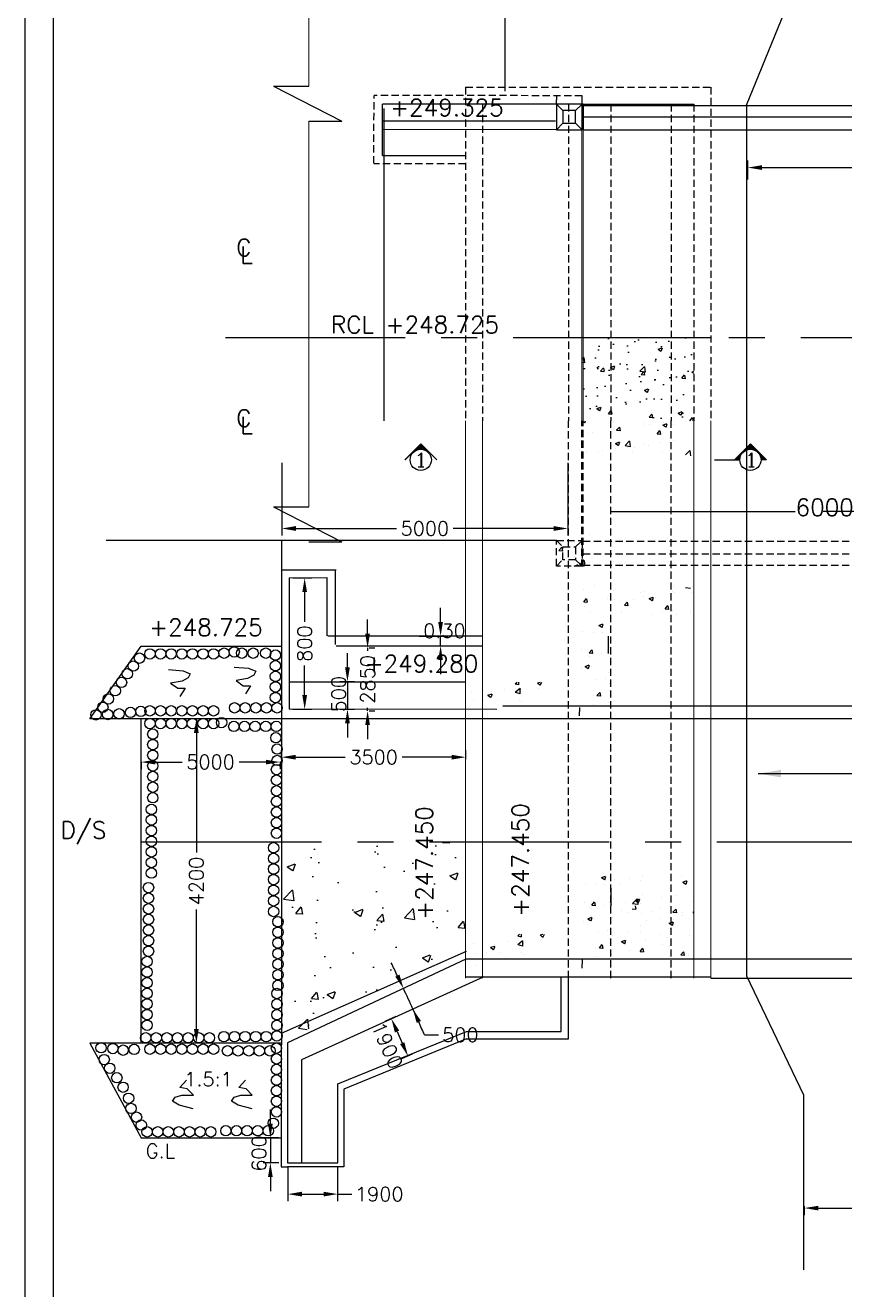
# Model space of a CAD drawing. Header units: inches. Extents: x 51525 to 54746, y 80446 to 81529.
# Drawn here: x 51525.3 to 51670, y 81104.9 to 81328 of the extents above; entities that cross this region are included whole.
import ezdxf
from ezdxf.enums import TextEntityAlignment as Align

# ---------------------------------------------------------------- set-up
doc = ezdxf.new("R2010")
doc.units = ezdxf.units.IN
doc.header["$MEASUREMENT"] = 0
doc.linetypes.add('CENTER', pattern=[50.8, 31.75, -6.35, 6.35, -6.35])
doc.linetypes.add('DASHED2', pattern=[9.525, 6.35, -3.175])
doc.layers.add('CENTER LINE', color=1, linetype='CENTER')
doc.layers.add('text', color=6, linetype='Continuous')
doc.styles.add('RC', font='romanc.shx')
doc.styles.add('rs', font='romans.shx')
doc.styles.get("Standard").update_dxf_attribs({"font": 'romans.shx'})
doc.dimstyles.new('ISO-25', dxfattribs={"dimtxt": 2.5, "dimasz": 2.5, "dimexe": 1.25, "dimexo": 0.625, "dimtad": 1, "dimtxsty": 'Standard', "dimcen": 2.5, "dimadec": 0, "dimazin": 0, "dimtfac": 1, "dimtmove": 0, "dimatfit": 3, "dimfxl": 1, "dimarcsym": 0})

# ---------------------------------------------------------------- blocks, each defined once
blk = doc.blocks.new('*D276')
at = {"color": 0, "lineweight": -2, "transparency": 16777216}
for p, q in [((51652.87, 81300.8), (51652.87, 81304.18)), ((51655.37, 81302.93), (51703.33, 81302.93)), ((51829.58, 81302.93), (51713.39, 81302.93)), ((51832.08, 81300.8), (51832.08, 81304.18))]:
    blk.add_line(p, q, dxfattribs=at)
at = {"color": 0, "transparency": 16777216}
for points in [[(51655.37, 81303.35), (51655.37, 81302.51), (51652.87, 81302.93)], [(51829.58, 81303.35), (51829.58, 81302.51), (51832.08, 81302.93)]]:
    blk.add_solid(points, dxfattribs=at)
at = {"color": 0, "transparency": 16777216, "insert": (51708.36, 81302.65), "char_height": 2.5, "attachment_point": 5}
blk.add_mtext('8760', dxfattribs=at)
blk = doc.blocks.new('*D284')
at = {"color": 0, "lineweight": -2, "transparency": 16777216}
for p, q in [((51662.85, 81119.6), (51662.85, 81118.03)), ((51823.31, 81119.6), (51823.31, 81118.03)), ((51665.35, 81119.28), (51738.11, 81119.28)), ((51820.81, 81119.28), (51748.05, 81119.28))]:
    blk.add_line(p, q, dxfattribs=at)
at = {"color": 0, "transparency": 16777216}
for points in [[(51665.35, 81119.69), (51665.35, 81118.86), (51662.85, 81119.28)], [(51820.81, 81119.69), (51820.81, 81118.86), (51823.31, 81119.28)]]:
    blk.add_solid(points, dxfattribs=at)
at = {"color": 0, "transparency": 16777216, "insert": (51743.08, 81119.28), "char_height": 2.5, "attachment_point": 5}
blk.add_mtext('6500', dxfattribs=at)
blk = doc.blocks.new('*D287')
at = {"color": 0, "lineweight": -2, "transparency": 16777216}
for p, q in [((51545.71, 81198.11), (51545.71, 81196.75)), ((51548.21, 81198), (51552.95, 81198)), ((51567.75, 81198), (51563.01, 81198)), ((51570.25, 81198.11), (51570.25, 81196.75))]:
    blk.add_line(p, q, dxfattribs=at)
at = {"color": 0, "transparency": 16777216}
for points in [[(51548.21, 81198.41), (51548.21, 81197.58), (51545.71, 81198)], [(51567.75, 81198.41), (51567.75, 81197.58), (51570.25, 81198)]]:
    blk.add_solid(points, dxfattribs=at)
at = {"color": 0, "transparency": 16777216, "insert": (51557.98, 81198), "char_height": 2.5, "attachment_point": 5}
blk.add_mtext('5000', dxfattribs=at)
blk = doc.blocks.new('*D296')
at = {"color": 0, "lineweight": -2, "transparency": 16777216}
for p, q in [((51555, 81205.62), (51554.22, 81205.62)), ((51555.47, 81203.12), (51555.47, 81182.04)), ((51555.47, 81150.89), (51555.47, 81171.98)), ((51555, 81148.39), (51554.22, 81148.39))]:
    blk.add_line(p, q, dxfattribs=at)
at = {"color": 0, "transparency": 16777216}
for points in [[(51555.05, 81203.12), (51555.89, 81203.12), (51555.47, 81205.62)], [(51555.05, 81150.89), (51555.89, 81150.89), (51555.47, 81148.39)]]:
    blk.add_solid(points, dxfattribs=at)
at = {"color": 0, "transparency": 16777216, "insert": (51555.47, 81177.01), "char_height": 2.5, "attachment_point": 5, "rotation": 90}
blk.add_mtext('4200', dxfattribs=at)
blk = doc.blocks.new('*D297')
at = {"color": 0, "lineweight": -2, "transparency": 16777216}
for p, q in [((51570.55, 81250.79), (51570.55, 81237.98)), ((51621.1, 81250.79), (51621.1, 81237.98)), ((51573.05, 81239.23), (51590.8, 81239.23)), ((51618.6, 81239.23), (51600.86, 81239.23))]:
    blk.add_line(p, q, dxfattribs=at)
at = {"color": 0, "transparency": 16777216}
for points in [[(51573.05, 81239.65), (51573.05, 81238.81), (51570.55, 81239.23)], [(51618.6, 81239.65), (51618.6, 81238.81), (51621.1, 81239.23)]]:
    blk.add_solid(points, dxfattribs=at)
at = {"color": 0, "transparency": 16777216, "insert": (51595.83, 81239.23), "char_height": 2.5, "attachment_point": 5}
blk.add_mtext('5000', dxfattribs=at)
blk = doc.blocks.new('*D301')
at = {"color": 0, "lineweight": -2, "transparency": 16777216}
for p, q in [((51571.62, 81126.59), (51571.62, 81120.49)), ((51580.43, 81126.59), (51580.43, 81120.49)), ((51574.12, 81121.74), (51577.93, 81121.74)), ((51580.43, 81121.74), (51582.93, 81121.74))]:
    blk.add_line(p, q, dxfattribs=at)
at = {"color": 0, "transparency": 16777216}
for points in [[(51574.12, 81122.16), (51574.12, 81121.33), (51571.62, 81121.74)], [(51577.93, 81122.16), (51577.93, 81121.33), (51580.43, 81121.74)]]:
    blk.add_solid(points, dxfattribs=at)
at = {"color": 0, "transparency": 16777216, "insert": (51587.78, 81121.74), "char_height": 2.5, "attachment_point": 5}
blk.add_mtext('1900', dxfattribs=at)
blk = doc.blocks.new('*D303')
at = {"color": 0, "lineweight": -2, "transparency": 16777216}
blk.add_line((51595.77, 81149.85), (51598.27, 81149.85), dxfattribs=at)
for start, end in [(25.4892, 25.8834), (24.464, 25.095), (23.6756, 24.464), (23.6756, 24.0698)]:
    blk.add_arc((51263.01, 81003.94), 363.34, start, end, dxfattribs=at)
at = {"color": 0, "transparency": 16777216}
for points in [[(51591.36, 81160.48), (51590.61, 81160.13), (51592.05, 81158.04)], [(51594.38, 81151.96), (51595.14, 81152.3), (51593.73, 81154.41)]]:
    blk.add_solid(points, dxfattribs=at)
at = {"color": 0, "transparency": 16777216, "insert": (51602.11, 81149.85), "char_height": 2.5, "attachment_point": 5}
blk.add_mtext('500', dxfattribs=at)
blk = doc.blocks.new('*D304')
at = {"color": 0, "lineweight": -2, "transparency": 16777216}
for p, q in [((51585.72, 81220.66), (51585.72, 81223.16)), ((51585.72, 81218.16), (51585.72, 81217.63)), ((51585.99, 81218.16), (51586.97, 81218.16)), ((51585.72, 81207.04), (51585.72, 81207.57)), ((51585.99, 81207.04), (51586.97, 81207.04)), ((51585.72, 81204.54), (51585.72, 81202.04))]:
    blk.add_line(p, q, dxfattribs=at)
at = {"color": 0, "transparency": 16777216}
for points in [[(51585.3, 81220.66), (51586.13, 81220.66), (51585.72, 81218.16)], [(51585.3, 81204.54), (51586.13, 81204.54), (51585.72, 81207.04)]]:
    blk.add_solid(points, dxfattribs=at)
at = {"color": 0, "transparency": 16777216, "insert": (51585.72, 81212.6), "char_height": 2.5, "attachment_point": 5, "rotation": 90}
blk.add_mtext('2850', dxfattribs=at)
blk = doc.blocks.new('*D316')
at = {"color": 0, "lineweight": -2, "transparency": 16777216}
for p, q in [((51582.16, 81214.71), (51582.16, 81217.21)), ((51580.83, 81212.21), (51583.41, 81212.21)), ((51582.16, 81212.21), (51582.16, 81207.33)), ((51580.83, 81207.33), (51583.41, 81207.33)), ((51582.16, 81204.83), (51582.16, 81202.33))]:
    blk.add_line(p, q, dxfattribs=at)
at = {"color": 0, "transparency": 16777216}
for points in [[(51581.74, 81214.71), (51582.58, 81214.71), (51582.16, 81212.21)], [(51581.74, 81204.83), (51582.58, 81204.83), (51582.16, 81207.33)]]:
    blk.add_solid(points, dxfattribs=at)
at = {"color": 0, "transparency": 16777216, "insert": (51580.62, 81209.98), "char_height": 2.5, "attachment_point": 5, "rotation": 90}
blk.add_mtext('500', dxfattribs=at)
blk = doc.blocks.new('*D317')
at = {"color": 0, "lineweight": -2, "transparency": 16777216}
for p, q in [((51590.68, 81153.07), (51588.77, 81152.22)), ((51590.92, 81150.44), (51591.83, 81148.4)), ((51593.61, 81146.46), (51591.7, 81145.61))]:
    blk.add_line(p, q, dxfattribs=at)
at = {"color": 0, "transparency": 16777216}
for points in [[(51591.3, 81150.61), (51590.54, 81150.27), (51589.91, 81152.73)], [(51592.21, 81148.57), (51591.45, 81148.23), (51592.84, 81146.12)]]:
    blk.add_solid(points, dxfattribs=at)
at = {"color": 0, "transparency": 16777216, "insert": (51589.19, 81148.01), "char_height": 2.5, "attachment_point": 5, "rotation": 293.8929}
blk.add_mtext('1900', dxfattribs=at)
blk = doc.blocks.new('*D320')
at = {"color": 0, "lineweight": -2, "transparency": 16777216}
for p, q in [((51572.5, 81230.49), (51575.85, 81230.49)), ((51574.6, 81227.99), (51574.6, 81222.74)), ((51574.6, 81209.82), (51574.6, 81215.07)), ((51572.5, 81207.32), (51575.85, 81207.32))]:
    blk.add_line(p, q, dxfattribs=at)
at = {"color": 0, "transparency": 16777216}
for points in [[(51574.19, 81227.99), (51575.02, 81227.99), (51574.6, 81230.49)], [(51574.19, 81209.82), (51575.02, 81209.82), (51574.6, 81207.32)]]:
    blk.add_solid(points, dxfattribs=at)
at = {"color": 0, "transparency": 16777216, "insert": (51574.6, 81218.91), "char_height": 2.5, "attachment_point": 5, "rotation": 90}
blk.add_mtext('800', dxfattribs=at)
blk = doc.blocks.new('*D322')
at = {"color": 0, "lineweight": -2, "transparency": 16777216}
for p, q in [((51568.55, 81134.17), (51568.55, 81136.67)), ((51570.03, 81131.67), (51567.3, 81131.67)), ((51568.55, 81131.67), (51568.55, 81127.27)), ((51570.03, 81127.27), (51567.3, 81127.27)), ((51568.55, 81124.77), (51568.55, 81122.27))]:
    blk.add_line(p, q, dxfattribs=at)
at = {"color": 0, "transparency": 16777216}
for points in [[(51568.13, 81134.17), (51568.96, 81134.17), (51568.55, 81131.67)], [(51568.13, 81124.77), (51568.96, 81124.77), (51568.55, 81127.27)]]:
    blk.add_solid(points, dxfattribs=at)
at = {"color": 0, "transparency": 16777216, "insert": (51566.53, 81128.92), "char_height": 2.5, "attachment_point": 5, "rotation": 90}
blk.add_mtext('600', dxfattribs=at)
blk = doc.blocks.new('*D338')
at = {"color": 0, "lineweight": -2, "transparency": 16777216}
for p, q in [((51598.61, 81222.71), (51598.61, 81225.21)), ((51594.81, 81220.21), (51599.86, 81220.21)), ((51598.61, 81218.5), (51598.61, 81220.21)), ((51594.81, 81218.5), (51599.86, 81218.5)), ((51598.61, 81216), (51598.61, 81213.5))]:
    blk.add_line(p, q, dxfattribs=at)
at = {"color": 0, "transparency": 16777216}
for points in [[(51598.19, 81222.71), (51599.02, 81222.71), (51598.61, 81220.21)], [(51598.19, 81216), (51599.02, 81216), (51598.61, 81218.5)]]:
    blk.add_solid(points, dxfattribs=at)
at = {"color": 0, "transparency": 16777216, "insert": (51599.29, 81221.15), "char_height": 2.5, "attachment_point": 5}
blk.add_mtext('0.30', dxfattribs=at)
blk = doc.blocks.new('*D339')
at = {"color": 0, "lineweight": -2, "transparency": 16777216}
for p, q in [((51570.53, 81198.54), (51570.53, 81200.11)), ((51603.06, 81198.54), (51603.06, 81200.11)), ((51573.03, 81198.86), (51581.76, 81198.86)), ((51600.56, 81198.86), (51591.82, 81198.86))]:
    blk.add_line(p, q, dxfattribs=at)
at = {"color": 0, "transparency": 16777216}
for points in [[(51573.03, 81199.28), (51573.03, 81198.44), (51570.53, 81198.86)], [(51600.56, 81199.28), (51600.56, 81198.44), (51603.06, 81198.86)]]:
    blk.add_solid(points, dxfattribs=at)
at = {"color": 0, "transparency": 16777216, "insert": (51586.79, 81198.86), "char_height": 2.5, "attachment_point": 5}
blk.add_mtext('3500', dxfattribs=at)

msp = doc.modelspace()

# ---------------------------------------------------------------- hatches: boundary and pattern name
h = msp.add_hatch()
h.set_pattern_fill('AR-CONC', color=256, style=0)
h.set_pattern_definition([(50, (0.172, 4.2135), (7.17260183, -0.62752135), [0.75, -8.25]), (355, (0.172, 4.2135), (-1.38751334, 7.52192134), [0.6, -6.6]), (100.4514, (0.77, 4.161), (5.7850938, 6.8943954), [0.6374019, -7.0114211]), (46.1842, (0.172, 6.2135), (10.6724105, -1.65519014), [1.125, -12.375]), (96.6356, (1.062, 6.076), (9.346627, 9.7411787), [0.9561029, -10.51713]), (351.1842, (0.172, 6.214), (9.3466195, 9.741186), [0.9, -9.9]), (21, (1.172, 5.7135), (5.96907052, -4.0261889), [0.75, -8.25]), (326, (1.172, 5.7135), (2.4331533, 7.25150045), [0.6, -6.6]), (71.4514, (1.67, 5.378), (8.4022263, 3.22530497), [0.6374019, -7.0114211]), (37.5, (0.1723, 4.2135), (0.12159855, 3.32893854), [0, -6.52, 0, -6.7, 0, -6.625]), (7.5, (0.1723, 4.2135), (2.63069537, 3.94411712), [0, -3.82, 0, -6.37, 0, -2.525]), (327.5, (-2.0577, 4.2135), (5.33822436, -0.22554872), [0, -2.5, 0, -7.8, 0, -10.35]), (317.5, (-3.0577, 4.2135), (5.8318617, 1.00104982), [0, -3.25, 0, -5.18, 0, -7.35])])
h.paths.add_polyline_path([(51623.567, 81272.936), (51643.337, 81272.936), (51643.337, 81258.259), (51623.567, 81258.259)])
h = msp.add_hatch()
h.set_pattern_fill('AR-CONC', color=256, scale=2, style=0)
h.set_pattern_definition([(50, (0, 0), (14.3452037, -1.2550427), [1.5, -16.5]), (355, (0, 0), (-2.7750267, 15.0438427), [1.2, -13.2]), (100.4514, (1.195, -0.105), (11.5701876, 13.7887908), [1.2748038, -14.0228422]), (46.1842, (0, 4), (21.344821, -3.3103803), [2.25, -24.75]), (96.6356, (1.779, 3.724), (18.693254, 19.4823574), [1.912206, -21.03426]), (351.1842, (0, 4), (18.693239, 19.482372), [1.8, -19.8]), (21, (2, 3), (11.938141, -8.0523778), [1.5, -16.5]), (326, (2, 3), (4.8663066, 14.503001), [1.2, -13.2]), (71.4514, (2.995, 2.329), (16.8044526, 6.45061), [1.2748038, -14.0228422]), (37.5, (0, 0), (0.2431971, 6.65787708), [0, -13.04, 0, -13.4, 0, -13.25]), (7.5, (0, 0), (5.26139075, 7.88823424), [0, -7.64, 0, -12.74, 0, -5.05]), (327.5, (-4.46, 0), (10.67644872, -0.45109743), [0, -5, 0, -15.6, 0, -20.7]), (317.5, (-6.46, 0), (11.6637234, 2.00209965), [0, -6.5, 0, -10.36, 0, -14.7])])
edge = h.paths.add_edge_path()
edge.add_line((51570.469, 81148.745), (51603.037, 81163.209))
edge.add_line((51603.037, 81163.209), (51603.037, 81183.921))
edge.add_line((51603.037, 81183.921), (51570.551, 81183.921))
edge.add_line((51570.551, 81183.921), (51570.551, 81148.781))

# ---------------------------------------------------------------- linework, layer by layer
at = {"color": 0, "lineweight": 0}
for p, q in [((51575.316, 81370.853), (51575.316, 81317.292)), ((51623.567, 81314.117), (51623.567, 81258.259)), ((51623.787, 81314.117), (51623.787, 81258.259)), ((51575.316, 81311.109), (51575.316, 81243.074)), ((51603.037, 81159.858), (51603.037, 81258.259)), ((51606.037, 81159.858), (51606.037, 81258.259)), ((51643.337, 81159.858), (51643.337, 81258.259)), ((51646.337, 81159.858), (51646.337, 81258.259))]:
    msp.add_line(p, q, dxfattribs=at)
at = {"color": 0}
for p, q in [((51610.005, 81316.39), (51610.005, 81360.238)), ((51569.115, 81317.292), (51575.316, 81317.292)), ((51569.115, 81317.292), (51581.175, 81311.109)), ((51588.337, 81305.035), (51588.351, 81314.143)), ((51618.82, 81314.118), (51588.351, 81314.143)), ((51619.087, 81314.117), (51619.114, 81315.606)), ((51619.087, 81314.117), (51619.087, 81309.617)), ((51623.587, 81314.117), (51619.087, 81314.117)), ((51619.087, 81314.117), (51620.212, 81312.992)), ((51622.462, 81312.992), (51623.587, 81314.117)), ((51623.587, 81314.117), (51623.614, 81315.606)), ((51623.587, 81309.617), (51623.587, 81314.117)), ((51623.787, 81314.117), (51643.337, 81314.117)), ((51623.787, 81313.867), (51743.687, 81313.867)), ((51623.787, 81313.867), (51623.787, 81309.617)), ((51588.567, 81313.367), (51588.567, 81258.259)), ((51588.567, 81313.367), (51588.567, 81258.259)), ((51620.212, 81312.992), (51620.212, 81310.742)), ((51622.462, 81312.992), (51620.212, 81312.992)), ((51622.462, 81310.742), (51622.462, 81312.992)), ((51623.787, 81311.867), (51743.687, 81311.867)), ((51575.316, 81311.109), (51581.175, 81311.109)), ((51619.087, 81309.617), (51588.337, 81309.643)), ((51618.904, 81311.118), (51588.342, 81311.143)), ((51619.087, 81309.617), (51620.212, 81310.742)), ((51619.087, 81309.617), (51623.587, 81309.617)), ((51620.212, 81310.742), (51622.462, 81310.742)), ((51622.462, 81310.742), (51623.587, 81309.617)), ((51623.787, 81309.617), (51743.687, 81309.617)), ((51588.337, 81305.035), (51603.037, 81305.035)), ((51623.787, 81258.097), (51624.012, 81257.945)), ((51624.075, 81257.905), (51624.194, 81258.259)), ((51629.073, 81258.12), (51629.073, 81258.12)), ((51634.411, 81257.894), (51634.411, 81257.894)), ((51637.886, 81257.479), (51638.586, 81257.748)), ((51638.022, 81257.885), (51638.022, 81257.885)), ((51638.446, 81257.104), (51638.649, 81257.709)), ((51639.749, 81257.669), (51639.749, 81257.669)), ((51639.865, 81258.077), (51639.865, 81258.077)), ((51624.486, 81255.983), (51624.486, 81255.983)), ((51625.416, 81256.225), (51625.416, 81256.225)), ((51629.203, 81256.724), (51629.203, 81256.724)), ((51629.62, 81256.687), (51629.62, 81256.687)), ((51629.7, 81256.553), (51630.182, 81257.128)), ((51629.7, 81256.553), (51630.298, 81256.501)), ((51630.36, 81256.461), (51630.244, 81257.088)), ((51634.671, 81257.327), (51634.671, 81257.327)), ((51635.519, 81257.555), (51635.519, 81257.555)), ((51636.872, 81255.926), (51637.354, 81256.5)), ((51636.872, 81255.926), (51637.47, 81255.874)), ((51637.533, 81255.834), (51637.417, 81256.46)), ((51637.886, 81257.479), (51638.383, 81257.144)), ((51643.269, 81255.482), (51643.269, 81255.482)), ((51595.106, 81254.154), (51592.293, 81251.342)), ((51592.377, 81251.342), (51595.148, 81254.112)), ((51594.17, 81252.967), (51595.232, 81254.028)), ((51594.482, 81253.11), (51595.316, 81253.944)), ((51594.716, 81253.176), (51595.4, 81253.86)), ((51594.916, 81253.207), (51595.484, 81253.776)), ((51595.094, 81253.217), (51595.569, 81253.691)), ((51597.918, 81251.342), (51595.106, 81254.154)), ((51595.256, 81253.211), (51595.653, 81253.607)), ((51595.406, 81253.193), (51595.737, 81253.523)), ((51595.546, 81253.164), (51595.821, 81253.439)), ((51595.678, 81253.127), (51595.905, 81253.355)), ((51595.802, 81253.083), (51595.989, 81253.271)), ((51629.484, 81254.254), (51630.184, 81254.523)), ((51629.484, 81254.254), (51629.981, 81253.919)), ((51629.499, 81253.358), (51629.499, 81253.358)), ((51630.044, 81253.879), (51630.247, 81254.483)), ((51631.198, 81253.864), (51631.977, 81254.675)), ((51631.198, 81253.864), (51632.088, 81253.726)), ((51631.606, 81253.48), (51631.606, 81253.48)), ((51632.151, 81253.683), (51632.041, 81254.632)), ((51632.888, 81253.611), (51632.888, 81253.611)), ((51634.55, 81253.998), (51634.55, 81253.998)), ((51635.392, 81253.941), (51635.392, 81253.941)), ((51637.438, 81254.481), (51637.438, 81254.481)), ((51639.179, 81254.44), (51639.179, 81254.44)), ((51639.743, 81254.748), (51639.743, 81254.748)), ((51650.52, 81251.342), (51653.333, 81254.154)), ((51652.637, 81253.083), (51652.449, 81253.271)), ((51652.761, 81253.127), (51652.533, 81253.355)), ((51652.892, 81253.164), (51652.617, 81253.439)), ((51653.032, 81253.193), (51652.702, 81253.523)), ((51653.182, 81253.211), (51652.786, 81253.607)), ((51653.345, 81253.217), (51652.87, 81253.691)), ((51653.523, 81253.207), (51652.954, 81253.776)), ((51653.722, 81253.176), (51653.038, 81253.86)), ((51653.957, 81253.11), (51653.122, 81253.944)), ((51654.268, 81252.967), (51653.207, 81254.028)), ((51656.062, 81251.342), (51653.291, 81254.112)), ((51653.333, 81254.154), (51656.145, 81251.342)), ((51595.919, 81253.031), (51596.074, 81253.186)), ((51596.029, 81252.974), (51596.158, 81253.102)), ((51596.134, 81252.91), (51596.242, 81253.018)), ((51596.233, 81252.84), (51596.326, 81252.934)), ((51596.326, 81252.765), (51596.41, 81252.85)), ((51596.414, 81252.685), (51596.495, 81252.765)), ((51596.497, 81252.599), (51596.579, 81252.681)), ((51596.574, 81252.508), (51596.663, 81252.597)), ((51624.364, 81252.654), (51624.364, 81252.654)), ((51626.573, 81252.78), (51626.573, 81252.78)), ((51627.126, 81253.01), (51627.126, 81253.01)), ((51632.464, 81252.784), (51632.464, 81252.784)), ((51637.802, 81252.559), (51637.802, 81252.559)), ((51641.871, 81252.208), (51642.649, 81253.02)), ((51642.823, 81252.027), (51642.713, 81252.977)), ((51646.999, 81251.342), (51651.458, 81251.342)), ((51650.673, 81251.342), (51650.597, 81251.418)), ((51650.842, 81251.342), (51650.681, 81251.503)), ((51651.01, 81251.342), (51650.765, 81251.587)), ((51651.179, 81251.342), (51650.849, 81251.671)), ((51651.347, 81251.342), (51650.934, 81251.755)), ((51651.459, 81251.399), (51651.018, 81251.839)), ((51651.47, 81251.556), (51651.102, 81251.924)), ((51651.492, 81251.701), (51651.186, 81252.008)), ((51651.524, 81251.838), (51651.27, 81252.092)), ((51651.565, 81251.966), (51651.354, 81252.176)), ((51651.612, 81252.087), (51651.439, 81252.26)), ((51651.666, 81252.201), (51651.523, 81252.344)), ((51651.727, 81252.309), (51651.607, 81252.429)), ((51651.793, 81252.411), (51651.691, 81252.513)), ((51651.864, 81252.508), (51651.775, 81252.597)), ((51651.942, 81252.599), (51651.86, 81252.681)), ((51652.024, 81252.685), (51651.944, 81252.765)), ((51652.112, 81252.765), (51652.028, 81252.85)), ((51652.206, 81252.84), (51652.112, 81252.934)), ((51652.305, 81252.91), (51652.196, 81253.018)), ((51652.409, 81252.974), (51652.281, 81253.102)), ((51652.52, 81253.031), (51652.365, 81253.186)), ((51655.893, 81251.342), (51654.958, 81252.277)), ((51655.725, 81251.342), (51655.101, 81251.966)), ((51655.556, 81251.342), (51655.167, 81251.731)), ((51655.388, 81251.342), (51655.198, 81251.532)), ((51655.22, 81251.342), (51655.208, 81251.354)), ((51656.145, 81251.342), (51655.208, 81251.342)), ((51569.115, 81243.074), (51581.175, 81236.892)), ((51569.115, 81243.074), (51575.316, 81243.074)), ((51628.687, 81242.214), (51661.222, 81242.214)), ((51738.67, 81242.214), (51666.152, 81242.214)), ((51624.869, 81238.251), (51624.869, 81238.251)), ((51575.316, 81236.892), (51581.175, 81236.892)), ((51619.517, 81235.329), (51619.999, 81235.904)), ((51620.177, 81235.237), (51620.062, 81235.864)), ((51622.309, 81236.706), (51622.309, 81236.706)), ((51618.562, 81235.346), (51618.562, 81235.346)), ((51619.517, 81235.329), (51620.115, 81235.277)), ((51619.735, 81233.977), (51619.735, 81233.977)), ((51622.238, 81234.307), (51622.238, 81234.307)), ((51623.272, 81232.911), (51623.567, 81233.219)), ((51623.787, 81233.448), (51623.956, 81233.625)), ((51624.13, 81232.632), (51624.02, 81233.581)), ((51619.252, 81232.71), (51619.252, 81232.71)), ((51622.209, 81232.596), (51622.884, 81232.855)), ((51622.874, 81232.596), (51622.947, 81232.815)), ((51623.177, 81232.813), (51623.272, 81232.911)), ((51623.177, 81232.813), (51623.405, 81232.777)), ((51623.405, 81232.777), (51623.567, 81232.752)), ((51623.787, 81232.718), (51624.067, 81232.675)), ((51571.855, 81230.493), (51571.864, 81207.339)), ((51625.774, 81229.112), (51625.774, 81229.112)), ((51639.834, 81228.919), (51639.834, 81228.919)), ((51641.871, 81228.842), (51642.76, 81228.704)), ((51643.14, 81228.967), (51643.14, 81228.967)), ((51623.896, 81228.526), (51623.896, 81228.526)), ((51623.915, 81226.293), (51624.397, 81226.867)), ((51624.575, 81226.2), (51624.459, 81226.827)), ((51628.17, 81226.917), (51628.17, 81226.917)), ((51629.234, 81228.3), (51629.234, 81228.3)), ((51629.377, 81226.663), (51629.377, 81226.663)), ((51632.761, 81226.63), (51632.761, 81226.63)), ((51634.002, 81227.918), (51634.002, 81227.918)), ((51634.428, 81227.303), (51634.428, 81227.303)), ((51634.572, 81228.075), (51634.572, 81228.075)), ((51635.453, 81226.862), (51636.153, 81227.13)), ((51635.453, 81226.862), (51635.95, 81226.526)), ((51636.013, 81226.486), (51636.216, 81227.091)), ((51636.548, 81227.129), (51636.548, 81227.129)), ((51639.622, 81228.053), (51639.622, 81228.053)), ((51639.91, 81227.849), (51639.91, 81227.849)), ((51642.864, 81227.96), (51642.864, 81227.96)), ((51623.915, 81226.293), (51624.512, 81226.24)), ((51623.942, 81225.469), (51623.942, 81225.469)), ((51624.243, 81225.959), (51624.243, 81225.959)), ((51625.136, 81224.56), (51625.136, 81224.56)), ((51630.258, 81226.301), (51630.258, 81226.301)), ((51630.474, 81224.335), (51630.474, 81224.335)), ((51631.087, 81225.665), (51631.569, 81226.24)), ((51631.087, 81225.665), (51631.685, 81225.613)), ((51631.748, 81225.573), (51631.632, 81226.2)), ((51637.821, 81224.418), (51637.821, 81224.418)), ((51638.26, 81225.038), (51638.742, 81225.612)), ((51638.26, 81225.038), (51638.858, 81224.985)), ((51638.92, 81224.945), (51638.805, 81225.572)), ((51639.5, 81224.724), (51639.5, 81224.724)), ((51642.736, 81224.346), (51642.736, 81224.346)), ((51626.585, 81222.121), (51627.285, 81222.39)), ((51626.585, 81222.121), (51627.083, 81221.786)), ((51627.145, 81221.746), (51627.348, 81222.35)), ((51635.812, 81224.109), (51635.812, 81224.109)), ((51640.233, 81224.016), (51640.233, 81224.016)), ((51623.656, 81221.115), (51623.656, 81221.115)), ((51625.692, 81220.901), (51625.692, 81220.901)), ((51627.162, 81220.842), (51627.162, 81220.842)), ((51628.222, 81220.236), (51628.222, 81217.153)), ((51623.534, 81217.786), (51623.534, 81217.786)), ((51624.837, 81217.256), (51625.319, 81217.83)), ((51625.497, 81217.163), (51625.382, 81217.79)), ((51628.062, 81217.71), (51628.062, 81217.71)), ((51624.531, 81216.898), (51624.531, 81216.898)), ((51624.832, 81216.592), (51624.832, 81216.592)), ((51624.837, 81217.256), (51625.435, 81217.203)), ((51627.034, 81217.227), (51627.034, 81217.227)), ((51623.412, 81214.457), (51623.412, 81214.457)), ((51624.152, 81214.87), (51624.852, 81215.138)), ((51624.152, 81214.87), (51624.65, 81214.534)), ((51624.712, 81214.495), (51624.915, 81215.099)), ((51625.279, 81214.934), (51625.279, 81214.934)), ((51628.191, 81213.782), (51628.191, 81213.782)), ((51628.547, 81215.161), (51628.547, 81215.161)), ((51611.79, 81211.828), (51612.107, 81212.122)), ((51611.79, 81211.828), (51612.377, 81211.703)), ((51612.125, 81210.622), (51612.639, 81211.041)), ((51612.434, 81211.655), (51612.407, 81212.123)), ((51612.694, 81210.623), (51612.697, 81210.99)), ((51615.712, 81212.002), (51616.212, 81212.126)), ((51615.712, 81212.002), (51616.165, 81211.608)), ((51615.86, 81211.069), (51615.86, 81211.069)), ((51616.222, 81211.561), (51616.493, 81212.126)), ((51626.072, 81212.627), (51626.072, 81212.627)), ((51627.675, 81212.739), (51627.675, 81212.739)), ((51628.425, 81211.832), (51628.425, 81211.832)), ((51604.038, 81210.519), (51604.038, 81210.519)), ((51604.363, 81208.807), (51604.363, 81208.807)), ((51606.166, 81208.86), (51606.166, 81208.86)), ((51606.977, 81209.836), (51607.705, 81210.017)), ((51606.977, 81209.836), (51607.429, 81209.442)), ((51607.486, 81209.395), (51607.762, 81209.97)), ((51607.612, 81210.377), (51607.612, 81210.377)), ((51607.705, 81209.519), (51607.705, 81209.519)), ((51608.691, 81208.878), (51608.691, 81208.878)), ((51609.949, 81210.794), (51609.949, 81210.794)), ((51611.766, 81210.331), (51612.125, 81210.622)), ((51611.766, 81210.331), (51612.632, 81210.084)), ((51612.51, 81208.906), (51612.51, 81208.906)), ((51612.689, 81210.034), (51612.694, 81210.623)), ((51612.794, 81210.443), (51612.794, 81210.443)), ((51612.975, 81208.637), (51612.975, 81208.637)), ((51625.56, 81209.838), (51625.56, 81209.838)), ((51626.224, 81209.734), (51626.707, 81210.308)), ((51626.224, 81209.734), (51626.822, 81209.681)), ((51626.885, 81209.641), (51626.769, 81210.268)), ((51608.564, 81207.286), (51571.877, 81207.33)), ((51609.632, 81207.926), (51609.632, 81207.926)), ((51623.122, 81207.628), (51623.066, 81206.139)), ((51625.662, 81208.238), (51625.662, 81208.238)), ((51628.304, 81208.503), (51628.304, 81208.503)), ((51627.051, 81177.6), (51627.751, 81177.868)), ((51627.051, 81177.6), (51627.548, 81177.264)), ((51627.611, 81177.225), (51627.814, 81177.829)), ((51631.989, 81177.381), (51631.989, 81177.381)), ((51634.306, 81177.938), (51634.306, 81177.938)), ((51641.151, 81177.847), (51641.151, 81177.847)), ((51624.121, 81176.593), (51624.121, 81176.593)), ((51626.157, 81176.38), (51626.157, 81176.38)), ((51627.627, 81176.32), (51627.627, 81176.32)), ((51628.687, 81175.715), (51628.687, 81172.631)), ((51629.255, 81177.297), (51629.255, 81177.297)), ((51630.13, 81176.65), (51630.13, 81176.65)), ((51633.918, 81177.148), (51633.918, 81177.148)), ((51639.379, 81175.358), (51639.379, 81175.358)), ((51641.422, 81176.799), (51642.122, 81177.068)), ((51641.422, 81176.799), (51641.919, 81176.463)), ((51641.982, 81176.424), (51642.185, 81177.028)), ((51623.999, 81173.264), (51623.999, 81173.264)), ((51625.302, 81172.734), (51625.784, 81173.309)), ((51625.962, 81172.642), (51625.847, 81173.269)), ((51628.527, 81173.188), (51628.527, 81173.188)), ((51629.134, 81173.968), (51629.134, 81173.968)), ((51631.287, 81173.204), (51631.287, 81173.204)), ((51632.524, 81173.064), (51633.303, 81173.876)), ((51632.524, 81173.064), (51633.413, 81172.926)), ((51633.02, 81173.574), (51633.72, 81173.842)), ((51633.02, 81173.573), (51633.517, 81173.238)), ((51633.477, 81172.883), (51633.366, 81173.833)), ((51633.58, 81173.198), (51633.783, 81173.803)), ((51633.865, 81172.963), (51633.865, 81172.963)), ((51634.185, 81174.609), (51634.185, 81174.609)), ((51637.602, 81174.036), (51637.602, 81174.036)), ((51640.106, 81174.365), (51640.106, 81174.365)), ((51643.24, 81173.416), (51643.24, 81173.416)), ((51624.996, 81172.376), (51624.996, 81172.376)), ((51625.297, 81172.071), (51625.297, 81172.071)), ((51625.302, 81172.734), (51625.9, 81172.682)), ((51627.5, 81172.706), (51627.5, 81172.706)), ((51629.012, 81170.64), (51629.012, 81170.64)), ((51630.635, 81171.845), (51630.635, 81171.845)), ((51631.576, 81171.414), (51631.576, 81171.414)), ((51632.475, 81172.107), (51633.073, 81172.054)), ((51633.135, 81172.014), (51633.019, 81172.641)), ((51634.063, 81171.28), (51634.063, 81171.28)), ((51635.974, 81171.62), (51635.974, 81171.62)), ((51637.408, 81172.415), (51637.408, 81172.415)), ((51639.203, 81172.737), (51639.203, 81172.737)), ((51639.257, 81172.03), (51639.257, 81172.03)), ((51639.647, 81171.479), (51640.129, 81172.054)), ((51639.647, 81171.479), (51640.245, 81171.427)), ((51640.308, 81171.387), (51640.192, 81172.014)), ((51641.262, 81170.92), (51641.262, 81170.92)), ((51641.312, 81171.394), (51641.312, 81171.394)), ((51643.196, 81171.409), (51643.337, 81171.556)), ((51643.196, 81171.409), (51643.337, 81171.387)), ((51623.878, 81169.935), (51623.878, 81169.935)), ((51624.617, 81170.348), (51625.318, 81170.617)), ((51624.617, 81170.348), (51625.115, 81170.013)), ((51625.178, 81169.973), (51625.38, 81170.577)), ((51625.744, 81170.413), (51625.744, 81170.413)), ((51628.656, 81169.26), (51628.656, 81169.26)), ((51633.972, 81169.218), (51633.972, 81169.218)), ((51634.972, 81170.092), (51634.972, 81170.092)), ((51637.475, 81170.421), (51637.475, 81170.421)), ((51638.989, 81169.547), (51639.337, 81169.681)), ((51638.989, 81169.547), (51639.337, 81169.312)), ((51639.135, 81168.701), (51639.135, 81168.701)), ((51639.337, 81169.681), (51639.689, 81169.816)), ((51639.337, 81169.312), (51639.486, 81169.212)), ((51639.549, 81169.172), (51639.752, 81169.776)), ((51639.804, 81170.219), (51639.804, 81170.219)), ((51610.414, 81166.273), (51610.414, 81166.273)), ((51612.256, 81167.307), (51612.572, 81167.601)), ((51612.256, 81167.307), (51612.842, 81167.181)), ((51612.59, 81166.101), (51613.104, 81166.519)), ((51612.899, 81167.134), (51612.872, 81167.601)), ((51613.159, 81166.101), (51613.162, 81166.468)), ((51616.177, 81167.48), (51616.677, 81167.604)), ((51616.177, 81167.48), (51616.63, 81167.086)), ((51616.325, 81166.547), (51616.325, 81166.547)), ((51616.687, 81167.039), (51616.958, 81167.605)), ((51626.537, 81168.105), (51626.537, 81168.105)), ((51628.14, 81168.217), (51628.14, 81168.217)), ((51628.891, 81167.311), (51628.891, 81167.311)), ((51630.586, 81166.322), (51631.287, 81166.591)), ((51630.586, 81166.322), (51631.084, 81165.986)), ((51631.147, 81165.947), (51631.349, 81166.551)), ((51631.876, 81167.88), (51631.876, 81167.88)), ((51633.942, 81167.951), (51633.942, 81167.951)), ((51634.844, 81166.477), (51634.844, 81166.477)), ((51637.214, 81167.654), (51637.214, 81167.654)), ((51638.632, 81166.976), (51638.632, 81166.976)), ((51642.552, 81167.429), (51642.552, 81167.429)), ((51604.504, 81165.998), (51604.504, 81165.998)), ((51604.828, 81164.286), (51604.828, 81164.286)), ((51606.631, 81164.338), (51606.631, 81164.338)), ((51607.442, 81165.315), (51608.17, 81165.495)), ((51607.442, 81165.315), (51607.894, 81164.921)), ((51607.952, 81164.874), (51608.227, 81165.448)), ((51608.077, 81165.856), (51608.077, 81165.856)), ((51608.171, 81164.997), (51608.171, 81164.997)), ((51609.156, 81164.357), (51609.156, 81164.357)), ((51612.231, 81165.809), (51612.59, 81166.101)), ((51612.231, 81165.809), (51613.097, 81165.563)), ((51612.976, 81164.385), (51612.976, 81164.385)), ((51613.155, 81165.512), (51613.159, 81166.101)), ((51613.259, 81165.922), (51613.259, 81165.922)), ((51613.44, 81164.116), (51613.44, 81164.116)), ((51626.025, 81165.316), (51626.025, 81165.316)), ((51626.69, 81165.212), (51627.172, 81165.787)), ((51626.69, 81165.212), (51627.287, 81165.16)), ((51627.35, 81165.12), (51627.234, 81165.747)), ((51628.769, 81163.982), (51628.769, 81163.982)), ((51631.96, 81164.718), (51631.96, 81164.718)), ((51632.341, 81166.147), (51632.341, 81166.147)), ((51633.82, 81164.622), (51633.82, 81164.622)), ((51633.862, 81164.585), (51634.344, 81165.159)), ((51633.862, 81164.585), (51634.46, 81164.532)), ((51634.523, 81164.492), (51634.407, 81165.119)), ((51637.791, 81165.719), (51637.791, 81165.719)), ((51639.014, 81165.372), (51639.014, 81165.372)), ((51641.035, 81163.957), (51641.517, 81164.532)), ((51641.035, 81163.957), (51641.633, 81163.905)), ((51641.695, 81163.865), (51641.58, 81164.492)), ((51604.947, 81162.075), (51604.947, 81162.075)), ((51610.098, 81163.404), (51610.098, 81163.404)), ((51623.587, 81163.106), (51623.531, 81161.618)), ((51626.128, 81163.717), (51626.128, 81163.717)), ((51642.316, 81163.863), (51642.316, 81163.863)), ((51603.037, 81160.106), (51646.337, 81160.106))]:
    msp.add_line(p, q, dxfattribs=at)
for p, q in [((51652.653, 81313.931), (51662.73, 81338.583)), ((51652.653, 81313.931), (51652.653, 81232.681)), ((51619.087, 81237.096), (51539.564, 81237.096)), ((51570.551, 81233.317), (51570.551, 81237.047)), ((51570.551, 81148.07), (51570.551, 81233.317)), ((51570.506, 81231.927), (51580.143, 81231.927)), ((51580.013, 81231.927), (51580.013, 81218.755)), ((51652.653, 81232.681), (51652.653, 81160.248)), ((51571.855, 81230.493), (51578.445, 81230.557)), ((51578.576, 81220.29), (51578.576, 81230.557)), ((51606.045, 81220.196), (51578.706, 81220.196)), ((51536.638, 81205.649), (51545.723, 81218.448)), ((51545.723, 81218.448), (51570.551, 81218.464)), ((51606.037, 81218.464), (51580.143, 81218.464)), ((51571.878, 81212.172), (51603.032, 81212.172)), ((51609.632, 81207.926), (51868.903, 81207.926)), ((51545.728, 81205.649), (51536.638, 81205.649)), ((51570.551, 81205.649), (51545.723, 81205.649)), ((51545.748, 81148.394), (51545.728, 81205.649)), ((51900.858, 81205.649), (51570.551, 81205.649)), ((51603.139, 81164.56), (51570.47, 81150.091)), ((51603.045, 81163.191), (51571.58, 81148.455)), ((51844.037, 81163.213), (51603.045, 81163.213)), ((51606.249, 81160.106), (51574.071, 81145.466)), ((51619.915, 81150.431), (51619.915, 81160.1)), ((51621.187, 81149.131), (51621.187, 81159.858)), ((51646.337, 81159.858), (51841.037, 81159.858)), ((51652.653, 81160.248), (51662.73, 81139.293)), ((51545.723, 81148.395), (51536.647, 81148.395)), ((51536.647, 81148.395), (51545.711, 81131.677)), ((51570.469, 81148.395), (51545.723, 81148.395)), ((51570.469, 81148.395), (51570.469, 81126.575)), ((51571.586, 81148.455), (51571.586, 81127.263)), ((51580.458, 81141.211), (51603.169, 81150.431)), ((51603.169, 81149.139), (51581.539, 81140.25)), ((51603.149, 81149.131), (51621.187, 81149.131)), ((51603.169, 81150.431), (51619.915, 81150.431)), ((51574.071, 81145.466), (51574.071, 81127.263)), ((51580.458, 81127.263), (51580.458, 81141.211)), ((51581.539, 81140.25), (51581.539, 81126.539)), ((51662.73, 81139.293), (51662.73, 81108.365)), ((51545.711, 81131.677), (51570.491, 81131.677)), ((51570.469, 81126.575), (51571.52, 81126.575)), ((51571.586, 81127.263), (51580.458, 81127.263)), ((51581.539, 81126.539), (51571.586, 81126.539))]:
    msp.add_line(p, q)
at = {"color": 0, "linetype": 'DASHED2', "ltscale": 0.2}
for p, q in [((51603.037, 81317.117), (51603.037, 81258.259)), ((51603.037, 81317.117), (51646.337, 81317.117)), ((51646.337, 81317.117), (51646.337, 81258.259)), ((51586.833, 81303.685), (51586.855, 81315.648)), ((51623.615, 81315.613), (51586.855, 81315.648)), ((51606.037, 81314.117), (51606.037, 81258.259)), ((51623.787, 81314.117), (51606.037, 81314.117)), ((51621.187, 81314.117), (51621.187, 81258.259)), ((51628.687, 81314.117), (51628.687, 81258.259)), ((51639.337, 81314.117), (51639.337, 81258.259)), ((51643.337, 81314.117), (51643.337, 81258.259)), ((51603.037, 81303.582), (51586.833, 81303.6)), ((51621.187, 81159.858), (51621.187, 81258.259)), ((51623.567, 81232.509), (51623.567, 81258.259)), ((51623.787, 81232.509), (51623.787, 81258.259)), ((51628.687, 81159.858), (51628.687, 81258.259)), ((51639.337, 81159.858), (51639.337, 81258.259)), ((51619.087, 81237.096), (51623.587, 81237.096)), ((51619.087, 81232.596), (51619.087, 81237.096)), ((51619.087, 81237.096), (51620.212, 81235.971)), ((51620.212, 81235.971), (51622.462, 81235.971)), ((51620.212, 81233.721), (51620.212, 81235.971)), ((51622.462, 81235.971), (51623.587, 81237.096)), ((51622.462, 81235.971), (51622.462, 81233.721)), ((51623.587, 81237.096), (51623.587, 81232.596)), ((51623.787, 81237.009), (51743.687, 81237.009)), ((51619.087, 81232.596), (51620.212, 81233.721)), ((51622.462, 81233.721), (51620.212, 81233.721)), ((51622.462, 81233.721), (51623.587, 81232.596)), ((51623.787, 81234.759), (51743.687, 81234.759)), ((51623.587, 81232.596), (51619.087, 81232.596)), ((51623.787, 81232.759), (51743.687, 81232.759))]:
    msp.add_line(p, q, dxfattribs=at)
at = {"color": 0, "linetype": 'ByBlock', "lineweight": -2}
for p, q in [((51628.312, 81217.423), (51628.132, 81217.243)), ((51628.777, 81172.901), (51628.597, 81172.721))]:
    msp.add_line(p, q, dxfattribs=at)
for points in [[(51525.257, 81506.467), (52249.215, 81506.467), (52249.215, 80978.535), (51525.257, 80978.535)], [(51530.257, 81501.467), (52244.215, 81501.467), (52244.215, 80983.535), (51530.257, 80983.535)]]:
    msp.add_lwpolyline(points, close=True)
for points in [[(51623.787, 81272.936), (51646.337, 81272.936)], [(51550.561, 81214.311), (51553.121, 81214.128), (51554.402, 81213.58), (51554.036, 81212.849), (51552.939, 81212.301), (51550.927, 81211.935), (51552.207, 81211.022), (51553.487, 81211.022), (51552.573, 81209.56)], [(51562.123, 81214.773), (51564.683, 81214.59), (51565.963, 81214.042), (51565.598, 81213.311), (51564.5, 81212.763), (51562.489, 81212.397), (51563.769, 81211.484), (51565.049, 81211.484), (51564.135, 81210.022)], [(51554.923, 81136.813), (51552.428, 81137.414), (51551.255, 81138.165), (51551.736, 81138.826), (51552.908, 81139.186), (51554.953, 81139.216), (51553.84, 81140.328), (51552.577, 81140.538), (51553.719, 81141.83)], [(51565.329, 81136.813), (51562.833, 81137.414), (51561.66, 81138.165), (51562.141, 81138.826), (51563.314, 81139.186), (51565.358, 81139.216), (51564.246, 81140.328), (51562.983, 81140.538), (51564.125, 81141.83)]]:
    msp.add_lwpolyline(points)
at = {"color": 0}
for centre in [(51595.106, 81251.342), (51653.333, 81251.342)]:
    msp.add_circle(centre, 1.875, dxfattribs=at)
for centre in [(51547.276, 81217.08), (51549.151, 81217.08), (51551.026, 81217.08), (51552.901, 81217.08), (51554.776, 81217.08), (51556.651, 81217.08), (51558.526, 81217.08), (51560.375, 81217.222), (51562.158, 81217.445), (51563.496, 81217.222), (51565.503, 81217.222), (51567.732, 81217.222), (51569.438, 81216.882), (51544.332, 81214.934), (51545.431, 81216.337), (51569.438, 81215.007), (51543.294, 81213.591), (51569.438, 81213.132), (51541.157, 81210.602), (51542.256, 81212.066), (51569.438, 81211.257), (51538.96, 81207.674), (51539.936, 81209.138), (51569.438, 81209.382), (51537.739, 81206.331), (51539.814, 81206.392), (51541.829, 81206.514), (51543.844, 81206.758), (51545.675, 81206.941), (51547.276, 81207.044), (51549.151, 81207.044), (51551.026, 81207.044), (51552.901, 81207.044), (51554.776, 81207.044), (51556.651, 81207.044), (51558.526, 81207.044), (51562.224, 81207.578), (51564.099, 81207.578), (51565.974, 81207.578), (51567.849, 81207.578), (51569.724, 81207.578), (51547.276, 81204.785), (51549.151, 81204.785), (51551.026, 81204.785), (51552.901, 81204.785), (51554.776, 81204.785), (51556.651, 81204.785), (51558.526, 81204.785), (51559.929, 81204.968), (51562.097, 81204.303), (51563.972, 81204.303), (51565.847, 81204.303), (51567.722, 81204.303), (51569.597, 81204.303), (51547.778, 81202.95), (51547.778, 81201.075), (51569.516, 81202.294), (51547.778, 81199.2), (51569.739, 81200.289), (51547.778, 81197.325), (51569.622, 81196.677), (51569.739, 81198.284), (51547.778, 81195.45), (51569.622, 81194.802), (51547.778, 81193.575), (51569.622, 81192.927), (51547.778, 81191.7), (51569.622, 81191.052), (51547.527, 81189.652), (51547.527, 81187.777), (51569.622, 81189.177), (51547.527, 81185.902), (51569.622, 81187.302), (51569.622, 81185.427), (51547.527, 81184.027), (51547.527, 81182.152), (51569.12, 81182.877), (51569.12, 81181.002), (51547.527, 81180.277), (51569.12, 81179.127), (51547.527, 81178.402), (51569.12, 81177.252), (51547.025, 81175.851), (51569.12, 81175.377), (51547.025, 81173.976), (51547.025, 81172.101), (51569.12, 81173.502), (51547.025, 81170.226), (51569.12, 81171.627), (51569.873, 81169.83), (51547.025, 81168.351), (51569.873, 81167.955), (51547.025, 81166.476), (51569.873, 81166.08), (51547.025, 81164.601), (51569.873, 81164.205), (51546.773, 81162.804), (51546.773, 81160.929), (51569.873, 81162.33), (51546.773, 81159.054), (51569.873, 81160.455), (51569.873, 81158.58), (51546.773, 81157.179), (51569.696, 81157.156), (51546.773, 81155.304), (51569.696, 81155.281), (51546.773, 81153.429), (51569.696, 81153.406), (51546.773, 81151.554), (51569.696, 81151.531), (51569.696, 81149.656), (51538.641, 81147.57), (51540.729, 81147.431), (51546.522, 81149.334), (51548.397, 81149.334), (51550.272, 81149.334), (51552.147, 81149.334), (51554.022, 81149.334), (51555.897, 81149.334), (51557.772, 81149.334), (51560.327, 81149.533), (51562.202, 81149.533), (51564.077, 81149.533), (51565.952, 81149.533), (51567.827, 81149.533), (51569.622, 81147.499), (51539.198, 81145.484), (51542.538, 81147.153), (51544.487, 81147.292), (51547.276, 81147.327), (51549.151, 81147.327), (51551.026, 81147.327), (51552.901, 81147.327), (51554.776, 81147.327), (51556.651, 81147.327), (51558.526, 81147.327), (51560.968, 81147.028), (51562.843, 81147.028), (51564.718, 81147.028), (51566.593, 81147.028), (51568.468, 81147.028), (51569.622, 81145.624), (51540.172, 81143.954), (51569.622, 81143.749), (51541.425, 81142.285), (51569.622, 81141.874), (51542.538, 81140.615), (51543.513, 81138.668), (51569.622, 81139.999), (51543.93, 81136.86), (51569.622, 81138.124), (51569.622, 81136.249), (51544.905, 81135.33), (51569.054, 81134.24), (51545.74, 81133.939), (51546.773, 81132.736), (51548.648, 81132.736), (51550.523, 81132.736), (51552.398, 81132.736), (51554.273, 81132.736), (51556.148, 81132.736), (51558.023, 81132.736), (51560.685, 81132.921), (51562.56, 81132.921), (51564.435, 81132.921), (51566.31, 81132.921), (51568.185, 81132.921)]:
    msp.add_circle(centre, 0.917)
at = {"layer": 'CENTER LINE', "color": 0}
for p, q in [((51560.632, 81272.936), (51931.034, 81272.936)), ((51545.824, 81183.921), (51916.227, 81183.921))]:
    msp.add_line(p, q, dxfattribs=at)

# ---------------------------------------------------------------- texts
at = {"color": 0}
msp.add_text('6000', height=3, dxfattribs=at).set_placement((51661.312, 81241.464))
at = {"char_height": 2.5, "attachment_point": 1, "style": 'rs'}
for s, insert, width in [('1.5:1', (51553.336, 81143.283), 11.09931), ('G.L', (51546.552, 81130.601), 22.22191)]:
    msp.add_mtext(s, dxfattribs=dict(at, insert=insert, width=width))
at = {"color": 0, "style": 'RC'}
for p in [(51595.106, 81251.342), (51653.484, 81251.342)]:
    msp.add_attdef('1', text='A', height=2.5, dxfattribs=at).set_placement(p, align=Align.MIDDLE)
at = {"layer": 'text', "color": 0, "style": 'rs'}
for s, p in [('+249.325', (51589.699, 81312.026)), ('C', (51562.513, 81287.308)), ('L', (51563.248, 81286.022)), ('RCL +248.725', (51579.248, 81273.706)), ('C', (51562.513, 81257.2)), ('L', (51563.248, 81255.915)), (' +248.725', (51545.074, 81220.285)), (' +249.280', (51583.152, 81213.866)), ('D/S', (51531.494, 81184.501))]:
    msp.add_text(s, height=3, dxfattribs=at).set_placement(p)
for p in [(51597.235, 81168.104), (51614.205, 81168.639)]:
    msp.add_text(' +247.450', height=3, rotation=90, dxfattribs=at).set_placement(p)

# ---------------------------------------------------------------- dimensions: what is measured, and where the dimension line sits
dim = msp.add_linear_dim(base=(51832.083, 81302.931), p1=(51652.872, 81300.171), p2=(51832.083, 81300.171), text='8760', dimstyle='ISO-25', override={"dimtad": 0, "dimtoh": 1, "dimtmove": 2})
dim.commit()
dim.dimension.update_dxf_attribs({"geometry": '*D276', "text_midpoint": (51708.364, 81302.648), "dimtype": 160})
for base, p1, p2, text, picture, middle in [((51570.554, 81239.231), (51621.102, 81251.414), (51570.554, 81251.414), '5000', '*D297', (51595.828, 81239.231)), ((51603.055, 81198.859), (51570.53, 81197.919), (51603.055, 81197.919), '3500', '*D339', (51586.793, 81198.859)), ((51545.709, 81197.995), (51570.253, 81198.738), (51545.709, 81198.738), '5000', '*D287', (51557.981, 81197.995)), ((51580.427, 81121.745), (51571.617, 81127.216), (51580.427, 81127.216), '1900', '*D301', (51587.779, 81121.745)), ((51823.31, 81119.275), (51662.846, 81120.221), (51823.31, 81120.221), '6500', '*D284', (51743.078, 81119.275))]:
    dim = msp.add_linear_dim(base=base, p1=p1, p2=p2, text=text, dimstyle='ISO-25', override={"dimtad": 0, "dimtoh": 1})
    dim.commit()
    dim.dimension.update_dxf_attribs({"geometry": picture, "text_midpoint": middle})
for base, p1, p2, text, picture, middle in [((51574.604, 81230.491), (51571.876, 81207.32), (51571.876, 81230.491), '800', '*D320', (51574.604, 81218.906)), ((51585.717, 81207.038), (51585.361, 81218.157), (51585.361, 81207.038), '2850', '*D304', (51585.717, 81212.597)), ((51555.469, 81148.394), (51555.629, 81205.62), (51555.629, 81148.394), '4200', '*D296', (51555.469, 81177.007))]:
    dim = msp.add_linear_dim(base=base, p1=p1, p2=p2, angle=90, text=text, dimstyle='ISO-25', override={"dimtad": 0, "dimtoh": 1})
    dim.commit()
    dim.dimension.update_dxf_attribs({"geometry": picture, "text_midpoint": middle})
for base, p1, p2, angle, text, picture, middle, dimtype in [((51598.608, 81220.205), (51594.182, 81218.504), (51594.182, 81220.205), 90, '0.30', '*D338', (51599.292, 81221.152), 160), ((51582.16, 81207.33), (51580.205, 81212.214), (51580.205, 81207.33), 90, '500', '*D316', (51580.624, 81209.982), 160), ((51592.839, 81146.118), (51591.249, 81153.323), (51594.178, 81146.711), 293.89285, '1900', '*D317', (51589.188, 81148.012), 161), ((51568.547, 81127.272), (51570.655, 81131.667), (51570.655, 81127.272), 90, '600', '*D322', (51566.53, 81128.92), 160)]:
    dim = msp.add_linear_dim(base=base, p1=p1, p2=p2, angle=angle, text=text, dimstyle='ISO-25', override={"dimtad": 0, "dimtoh": 1, "dimtmove": 2})
    dim.commit()
    dim.dimension.update_dxf_attribs({"geometry": picture, "text_midpoint": middle, "dimtype": dimtype})
dim = msp.add_angular_dim_2l(base=(51592.617, 81156.835), line1=((51606.249, 81160.106), (51574.071, 81145.466)), line2=((51603.045, 81163.191), (51571.58, 81148.455)), text='500', dimstyle='ISO-25', override={"dimtad": 0, "dimtoh": 1})
dim.commit()
dim.dimension.update_dxf_attribs({"geometry": '*D303', "text_midpoint": (51602.109, 81149.846)})

# ---------------------------------------------------------------- leaders
msp.add_leader([(51654.705, 81195.965), (51686.496, 81195.965)], dimstyle='ISO-25', override={"dimasz": 4, "dimgap": 0.625, "dimtad": 0, "dimtoh": 1})

doc.saveas('drawing.dxf')
